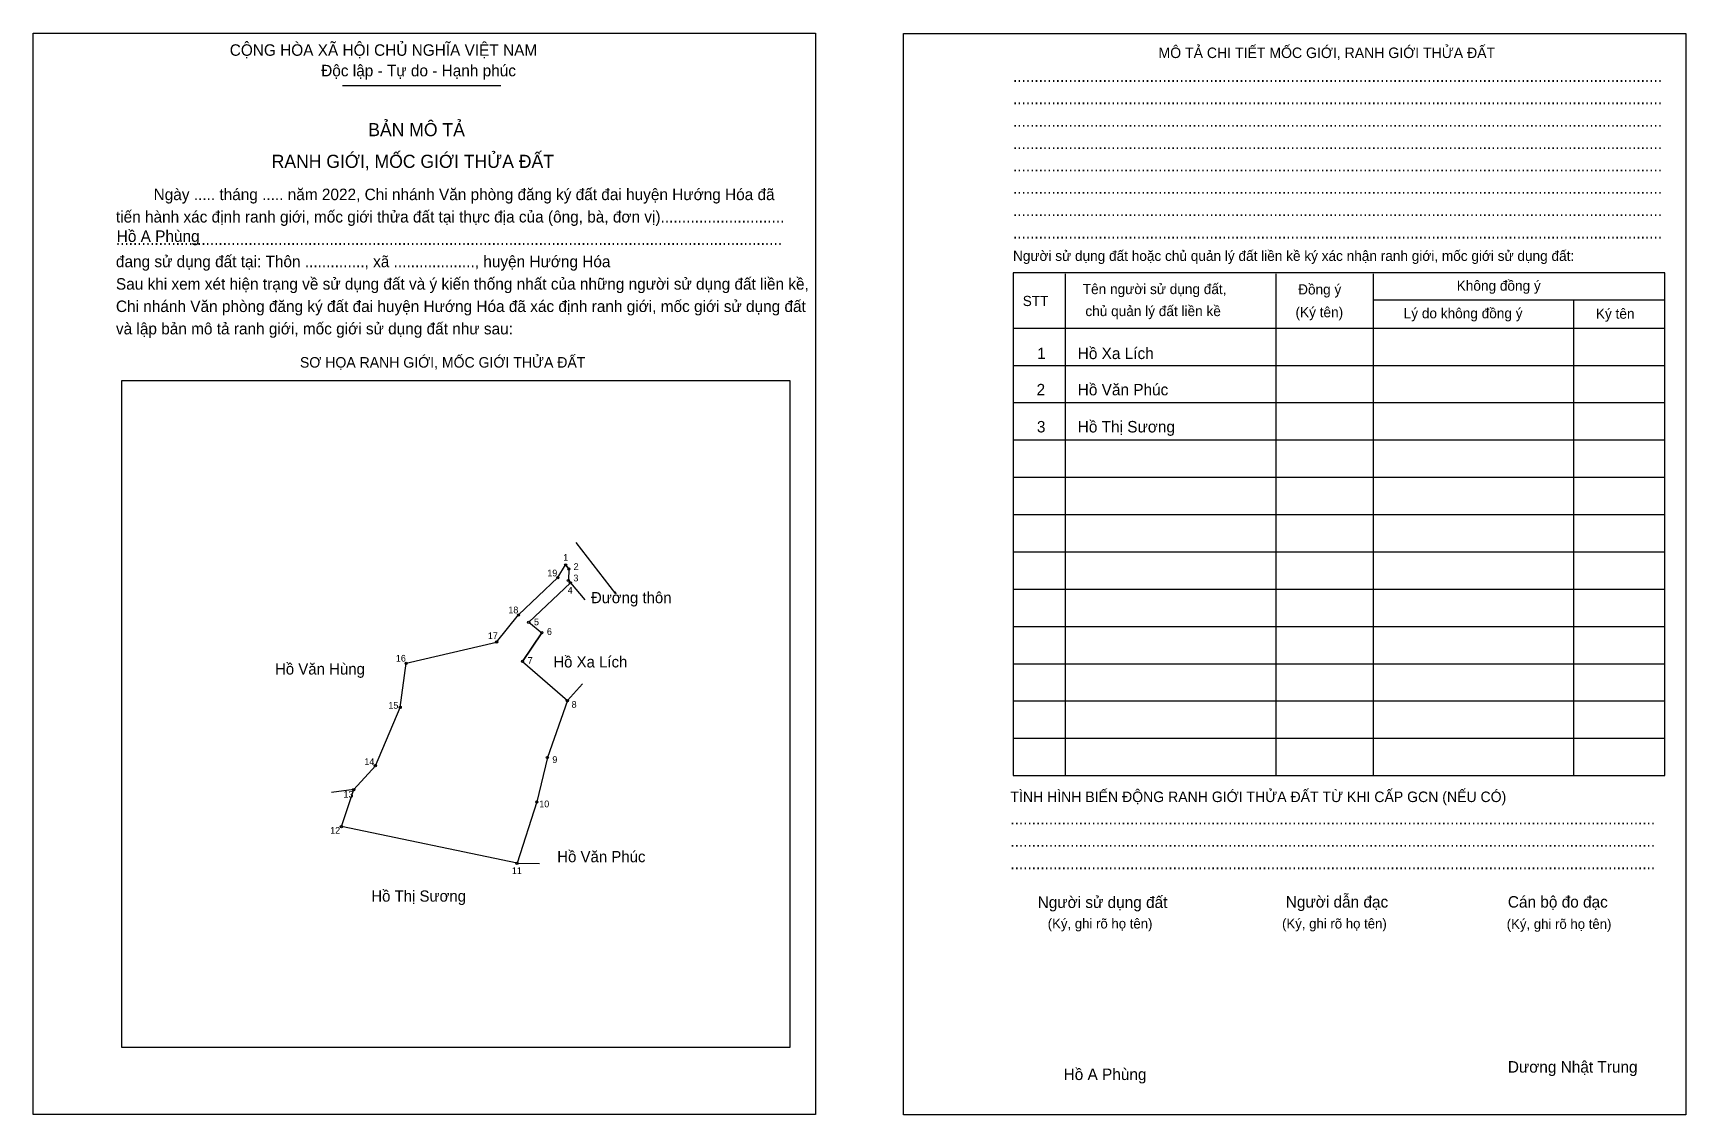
# Model space of a CAD drawing. Extents: x 547272 to 547727, y 1838641 to 1838939.
import ezdxf

# ---------------------------------------------------------------- set-up
doc = ezdxf.new("R2010")
doc.units = 0
for name, color, linetype in [('Level 1', 7, 'Continuous'), ('Level 10', 7, 'Continuous'), ('Level 11', 7, 'Continuous'), ('Level 2', 7, 'Continuous'), ('Level 25', 7, 'Continuous'), ('Level 27', 7, 'Continuous'), ('Level 36', 7, 'Continuous'), ('Level 52', 7, 'Continuous'), ('Level 55', 7, 'Continuous'), ('Level 6', 7, 'Continuous'), ('Level 9', 7, 'Continuous')]:
    doc.layers.add(name, color=color, linetype=linetype)

msp = doc.modelspace()

# ---------------------------------------------------------------- linework, layer by layer
at = {"layer": 'Level 1'}
for p, q in [((547272.02, 1838938.95), (547272.02, 1838938.95)), ((547511.6, 1838938.84), (547511.6, 1838938.84)), ((547357.23, 1838924.46), (547400.77, 1838924.46)), ((547556.12, 1838872.6), (547556.12, 1838734.46)), ((547614.04, 1838872.6), (547614.04, 1838734.46)), ((547640.85, 1838872.6), (547640.85, 1838734.46)), ((547640.85, 1838865.51), (547721.17, 1838865.51)), ((547696, 1838865.51), (547696, 1838734.46)), ((547541.74, 1838857.71), (547721.17, 1838857.71)), ((547541.74, 1838847.43), (547721.17, 1838847.43)), ((547296.47, 1838843.22), (547296.47, 1838843.22)), ((547541.74, 1838837.16), (547721.17, 1838837.16)), ((547541.74, 1838826.89), (547721.17, 1838826.89)), ((547541.74, 1838816.62), (547721.17, 1838816.62)), ((547541.74, 1838806.35), (547721.17, 1838806.35)), ((547541.74, 1838796.08), (547721.17, 1838796.08)), ((547541.74, 1838785.81), (547721.17, 1838785.81)), ((547541.74, 1838775.54), (547721.17, 1838775.54)), ((547541.74, 1838765.27), (547721.17, 1838765.27)), ((547541.74, 1838755), (547721.17, 1838755)), ((547541.74, 1838744.73), (547721.17, 1838744.73)), ((547480.32, 1838659.58), (547480.32, 1838659.58)), ((547487.36, 1838641.1), (547487.36, 1838641.1)), ((547726.95, 1838640.99), (547726.95, 1838640.99))]:
    msp.add_line(p, q, dxfattribs=at)
for points in [[(547721.17, 1838872.91), (547541.74, 1838872.91), (547541.74, 1838734.46), (547721.17, 1838734.46)], [(547296.47, 1838843.22), (547480.32, 1838843.22), (547480.32, 1838659.58), (547296.47, 1838659.58)]]:
    msp.add_lwpolyline(points, close=True, dxfattribs=at)
at = {"layer": 'Level 10'}
msp.add_line((547421.43, 1838798.64), (547432.29, 1838784.54), dxfattribs=at)
msp.add_lwpolyline([(547419.36, 1838788.18), (547419.91, 1838787.55), (547408.43, 1838776.69), (547412.05, 1838773.8), (547406.73, 1838765.89), (547419.09, 1838755.09), (547413.59, 1838739.44), (547410.68, 1838727.21), (547405.23, 1838710.32), (547356.88, 1838720.39), (547360.28, 1838730.6), (547366.24, 1838737.16), (547373.07, 1838753.24), (547374.7, 1838765.38), (547399.59, 1838771.22), (547405.63, 1838778.68), (547416.46, 1838788.96), (547418.59, 1838792.49), (547419.47, 1838791.37)], close=True, dxfattribs=at)
at = {"layer": 'Level 11'}
for centre in [(547418.59, 1838792.49), (547416.46, 1838788.96), (547419.36, 1838788.18), (547419.36, 1838788.18), (547419.47, 1838791.37), (547419.91, 1838787.55), (547405.63, 1838778.68), (547408.43, 1838776.69), (547412.05, 1838773.8), (547399.59, 1838771.22), (547374.7, 1838765.38), (547406.73, 1838765.89), (547373.07, 1838753.24), (547419.09, 1838755.09), (547413.59, 1838739.44), (547366.24, 1838737.16), (547360.28, 1838730.6), (547410.68, 1838727.21), (547356.88, 1838720.39), (547405.23, 1838710.32)]:
    msp.add_circle(centre, 0.308, dxfattribs=at)
at = {"layer": 'Level 2'}
for points in [[(547272.02, 1838938.95), (547487.37, 1838938.95), (547487.37, 1838641.1), (547272.02, 1838641.1)], [(547511.6, 1838938.84), (547726.95, 1838938.84), (547726.95, 1838640.99), (547511.6, 1838640.99)]]:
    msp.add_lwpolyline(points, close=True, dxfattribs=at)
at = {"layer": 'Level 25'}
for p, q in [((547419.47, 1838791.37), (547418.59, 1838792.49)), ((547418.59, 1838792.49), (547418.61, 1838792.45)), ((547416.46, 1838788.96), (547405.63, 1838778.68)), ((547408.43, 1838776.69), (547419.91, 1838787.55)), ((547406.73, 1838765.89), (547412.05, 1838773.8))]:
    msp.add_line(p, q, dxfattribs=at)
at = {"layer": 'Level 27'}
for p, q in [((547419.91, 1838787.55), (547423.89, 1838782.84)), ((547419.09, 1838755.09), (547423.2, 1838759.69)), ((547360.28, 1838730.6), (547354.17, 1838729.78)), ((547405.23, 1838710.32), (547411.39, 1838710.22))]:
    msp.add_line(p, q, dxfattribs=at)

# ---------------------------------------------------------------- texts
at = {"layer": 'Level 1'}
for s, height, p in [('CỘNG HÒA XÃ HỘI CHỦ NGHĨA VIỆT NAM', 3.1632, (547326.16, 1838932.68)), ('MÔ TẢ CHI TIẾT MỐC GIỚI, RANH GIỚI THỬA ĐẤT', 2.8921, (547581.78, 1838932.06)), ('Độc lập - Tự do - Hạnh phúc', 3.1632, (547351.32, 1838927.03)), ('........................................................................................................................................................', 3.16321, (547541.74, 1838925.49)), ('........................................................................................................................................................', 3.16321, (547541.74, 1838919.33)), ('BẢN MÔ TẢ', 3.615, (547364.28, 1838910.54)), ('........................................................................................................................................................', 3.16321, (547541.74, 1838913.17)), ('RANH GIỚI, MỐC GIỚI THỬA ĐẤT', 3.6155, (547337.69, 1838901.81)), ('........................................................................................................................................................', 3.16321, (547541.74, 1838907)), ('........................................................................................................................................................', 3.16321, (547541.74, 1838900.84)), ('Ngày ..... tháng ..... năm 2022, Chi nhánh Văn phòng đăng ký đất đai huyện Hướng Hóa đã', 3.1632, (547305.2, 1838892.93)), ('........................................................................................................................................................', 3.16321, (547541.74, 1838894.68)), ('tiến hành xác định ranh giới, mốc giới thửa đất tại thực địa của (ông, bà, đơn vị).............................', 3.16321, (547294.83, 1838886.77)), ('........................................................................................................................................................', 3.16321, (547541.74, 1838888.52)), ('............................................................................................................................................................', 3.16321, (547294.83, 1838880.61)), ('Người sử dụng đất hoặc chủ quản lý đất liền kề ký xác nhận ranh giới, mốc giới sử dụng đất:', 2.802, (547541.74, 1838876.19)), ('........................................................................................................................................................', 3.16321, (547541.74, 1838882.35)), ('đang sử dụng đất tại: Thôn .............., xã ..................., huyện Hướng Hóa', 3.1632, (547294.83, 1838874.45)), ('Sau khi xem xét hiện trạng về sử dụng đất và ý kiến thống nhất của những người sử dụng đất liền kề,', 3.1632, (547294.83, 1838868.28)), ('Tên người sử dụng đất,', 2.802, (547560.94, 1838867.05)), ('Đồng ý', 2.802, (547620.21, 1838866.95)), ('Không đồng ý', 2.802, (547663.86, 1838867.98)), ('Chi nhánh Văn phòng đăng ký đất đai huyện Hướng Hóa đã xác định ranh giới, mốc giới sử dụng đất', 3.1632, (547294.83, 1838862.12)), ('STT', 2.802, (547544.41, 1838863.76)), ('chủ quản lý đất liền kề', 2.802, (547561.66, 1838860.99)), ('(Ký tên)', 2.802, (547619.49, 1838860.68)), ('Lý do không đồng ý', 2.802, (547649.27, 1838860.38)), ('Ký tên', 2.802, (547702.17, 1838860.27)), ('và lập bản mô tả ranh giới, mốc giới sử dụng đất như sau:', 3.1632, (547294.83, 1838855.96)), ('SƠ HỌA RANH GIỚI, MỐC GIỚI THỬA ĐẤT', 2.8921, (547345.47, 1838846.81)), ('TÌNH HÌNH BIẾN ĐỘNG RANH GIỚI THỬA ĐẤT TỪ KHI CẤP GCN (NẾU CÓ)', 2.8921, (547541.02, 1838727.16)), ('.......................................................................................................................................................', 3.16321, (547541.02, 1838721)), ('.......................................................................................................................................................', 3.16321, (547541.02, 1838714.84)), ('.......................................................................................................................................................', 3.16321, (547541.02, 1838708.68)), ('Người sử dụng đất', 3.1632, (547548.52, 1838698)), ('Người dẫn đạc', 3.1632, (547616.82, 1838698.1)), ('Cán bộ đo đạc', 3.1632, (547677.93, 1838698.1)), ('(Ký, ghi rõ họ tên)', 2.7115, (547551.29, 1838692.35)), ('(Ký, ghi rõ họ tên)', 2.7115, (547615.79, 1838692.35)), ('(Ký, ghi rõ họ tên)', 2.7115, (547677.62, 1838692.24)), ('Dương Nhật Trung', 3.1632, (547677.93, 1838652.65))]:
    msp.add_text(s, height=height, dxfattribs=at).set_placement(p)
at = {"layer": 'Level 36'}
for s, height, p in [('Đường thôn', 3.081, (547425.57, 1838781.93)), ('Hồ Văn Hùng', 3.0812, (547338.61, 1838762.29)), ('Hồ Xa Lích', 3.081, (547415.21, 1838764.23)), ('Hồ Văn Phúc', 3.0812, (547416.29, 1838710.6)), ('Hồ Thị Sương', 3.0812, (547365.11, 1838699.74))]:
    msp.add_text(s, height=height, dxfattribs=at).set_placement(p)
at = {"layer": 'Level 52'}
for s, height, p in [('1', 3.16, (547548.41, 1838849.16)), ('Hồ Xa Lích', 3.163, (547559.55, 1838849.16)), ('2', 3.16, (547548.22, 1838839.17)), ('Hồ Văn Phúc', 3.1632, (547559.55, 1838839.17)), ('3', 3.16, (547548.31, 1838828.95)), ('Hồ Thị Sương', 3.1632, (547559.55, 1838828.95))]:
    msp.add_text(s, height=height, dxfattribs=at).set_placement(p)
at = {"layer": 'Level 55'}
for s, p in [('1', (547418.53, 1838792.49)), ('19', (547416.31, 1838788.96)), ('3', (547419.3, 1838788.18)), ('2', (547419.4, 1838791.37)), ('4', (547419.84, 1838787.55)), ('18', (547405.49, 1838778.68)), ('5', (547408.36, 1838776.69)), ('17', (547399.45, 1838771.22)), ('6', (547411.98, 1838773.8)), ('16', (547374.55, 1838765.38)), ('7', (547406.66, 1838765.89)), ('15', (547372.93, 1838753.24)), ('8', (547419.02, 1838755.09)), ('9', (547413.52, 1838739.44)), ('14', (547366.09, 1838737.16)), ('13', (547360.14, 1838730.6)), ('10', (547410.53, 1838727.21)), ('12', (547356.73, 1838720.39)), ('11', (547405.1, 1838710.32))]:
    msp.add_text(s, height=0.205, dxfattribs=at).set_placement(p)
at = {"layer": 'Level 6'}
for p in [(547295.05, 1838881.43), (547555.67, 1838650.61)]:
    msp.add_text('Hồ A Phùng', height=3.163, dxfattribs=at).set_placement(p)
at = {"layer": 'Level 9'}
for s, height, p in [('1', 1.85, (547417.94, 1838793.61)), ('2', 1.85, (547420.8, 1838791.09)), ('19', 1.849, (547413.55, 1838789.32)), ('3', 1.85, (547420.73, 1838787.94)), ('4', 1.85, (547419.16, 1838784.57)), ('18', 1.849, (547402.83, 1838779.15)), ('5', 1.85, (547409.89, 1838775.85)), ('6', 1.85, (547413.45, 1838773.19)), ('17', 1.849, (547397.19, 1838772.04)), ('16', 1.849, (547371.87, 1838765.84)), ('7', 1.85, (547408.15, 1838765.23)), ('15', 1.849, (547369.81, 1838752.86)), ('8', 1.85, (547420.25, 1838753.12)), ('14', 1.849, (547363.19, 1838737.34)), ('9', 1.85, (547414.94, 1838737.94)), ('13', 1.849, (547357.45, 1838728.37)), ('10', 1.849, (547411.34, 1838725.73)), ('12', 1.849, (547353.79, 1838718.44)), ('11', 1.849, (547403.8, 1838707.35))]:
    msp.add_text(s, height=height, dxfattribs=at).set_placement(p)

doc.saveas('drawing.dxf')
